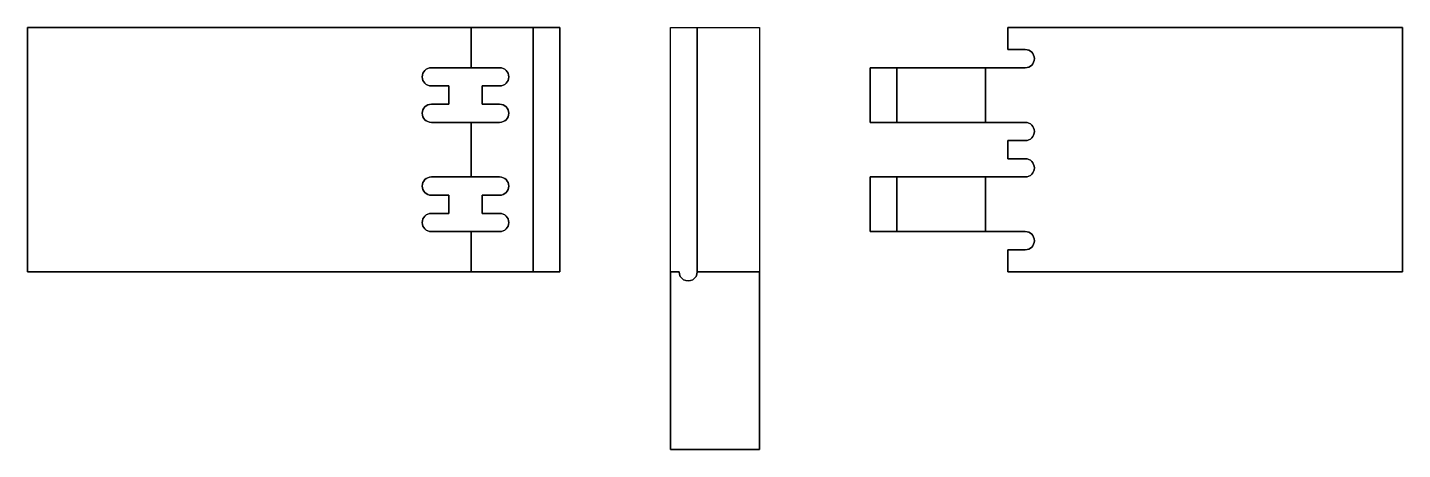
# Model space of a CAD drawing. Extents: x -15 to 605, y -158 to 32.
import ezdxf

# ---------------------------------------------------------------- set-up
doc = ezdxf.new("R2010")
doc.units = 0
doc.layers.add('1', color=7, linetype='CONTINUOUS')

# ---------------------------------------------------------------- blocks, each defined once
blk = doc.blocks.new('*M0')
at = {"layer": '1', "color": 7, "linetype": 'CONTINUOUS'}
for p, q in [((-40, 0, 10), (-12, 0, 10)), ((-40, 0, 10), (-40, -18.1, 10)), ((-40, 0, 15), (-40, 0, 10)), ((-40, -18.1, 15), (-40, 0, 15)), ((-12, -110, 10), (-12, 0, 10)), ((-12, 0, 15), (-12, -110, 15)), ((-12, 0, 10), (-12, 0, 15)), ((-27.1, -18.1, 10), (-40, -18.1, 10)), ((-40, -18.1, 10), (-40, -18.1, 15)), ((-35, -26.3, 10), (-27.1, -26.3, 10)), ((-35, -34.5, 10), (-35, -26.3, 10)), ((-27.1, -34.5, 10), (-35, -34.5, 10)), ((-40, -42.7, 10), (-27.1, -42.7, 10)), ((-40, -42.7, 10), (-40, -67.3, 10)), ((-40, -42.7, 15), (-40, -42.7, 10)), ((-40, -67.3, 15), (-40, -42.7, 15)), ((-27.1, -67.3, 10), (-40, -67.3, 10)), ((-40, -67.3, 10), (-40, -67.3, 15)), ((-35, -75.5, 10), (-27.1, -75.5, 10)), ((-35, -83.7, 10), (-35, -75.5, 10)), ((-27.1, -83.7, 10), (-35, -83.7, 10)), ((-40, -91.9, 10), (-27.1, -91.9, 10)), ((-40, -91.9, 10), (-40, -110, 10)), ((-40, -91.9, 15), (-40, -91.9, 10)), ((-40, -110, 15), (-40, -91.9, 15)), ((-12, -110, 10), (-40, -110, 10)), ((-40, -110, 10), (-40, -110, 15)), ((-12, -110, 15), (-12, -110, 10))]:
    blk.add_line(p, q, dxfattribs=at)
for centre in [(-27.1, -22.2, 10), (-27.1, -38.6, 10), (-27.1, -71.4, 10), (-27.1, -87.8, 10)]:
    blk.add_arc(centre, 4.1, 270, 90, dxfattribs=at)
blk = doc.blocks.new('*M1')
at = {"layer": '1', "color": 7, "linetype": 'CONTINUOUS'}
for p, q in [((-240, -110, 15), (-240, 0, 15)), ((-240, 0), (-240, 0, 15)), ((-240, 0), (-240, -110)), ((0, 0), (-240, 0)), ((-240, 0, 15), (-40, 0, 15)), ((-12, 0, 15), (0, 0, 15)), ((0, 0, 15), (0, -110, 15)), ((0, -110), (0, 0)), ((0, 0), (0, 0, 15)), ((-40, -18.1, 15), (-57.9, -18.1, 15)), ((-57.9, -18.1), (-57.9, -18.1, 15)), ((-57.9, -18.1), (-27.1, -18.1)), ((-27.1, -18.1), (-27.1, -18.1, 10)), ((-27.1, -18.1), (-27.1, -18.1, 10)), ((-62, -22.2), (-62, -22.2, 15)), ((-23, -22.2), (-23, -22.2, 10)), ((-57.9, -26.3), (-57.9, -26.3, 15)), ((-57.9, -26.3), (-57.9, -26.3, 15)), ((-57.9, -26.3, 15), (-50, -26.3, 15)), ((-50, -26.3), (-57.9, -26.3)), ((-50, -26.3), (-50, -26.3, 15)), ((-50, -26.3, 15), (-50, -34.5, 15)), ((-50, -34.5), (-50, -26.3)), ((-35, -26.3), (-35, -26.3, 10)), ((-35, -26.3), (-35, -34.5)), ((-27.1, -26.3), (-35, -26.3)), ((-27.1, -26.3), (-27.1, -26.3, 10)), ((-50, -34.5, 15), (-57.9, -34.5, 15)), ((-57.9, -34.5), (-57.9, -34.5, 15)), ((-57.9, -34.5), (-50, -34.5)), ((-50, -34.5), (-50, -34.5, 15)), ((-35, -34.5), (-35, -34.5, 10)), ((-35, -34.5), (-27.1, -34.5)), ((-27.1, -34.5), (-27.1, -34.5, 10)), ((-27.1, -34.5), (-27.1, -34.5, 10)), ((-62, -38.6), (-62, -38.6, 15)), ((-57.9, -42.7), (-57.9, -42.7, 15)), ((-27.1, -42.7), (-57.9, -42.7)), ((-57.9, -42.7), (-57.9, -42.7, 15)), ((-57.9, -42.7, 15), (-40, -42.7, 15)), ((-27.1, -42.7), (-27.1, -42.7, 10)), ((-23, -38.6), (-23, -38.6, 10)), ((-40, -67.3, 15), (-57.9, -67.3, 15)), ((-57.9, -67.3), (-57.9, -67.3, 15)), ((-57.9, -67.3), (-27.1, -67.3)), ((-27.1, -67.3), (-27.1, -67.3, 10)), ((-27.1, -67.3), (-27.1, -67.3, 10)), ((-62, -71.4), (-62, -71.4, 15)), ((-23, -71.4), (-23, -71.4, 10)), ((-57.9, -75.5), (-57.9, -75.5, 15)), ((-57.9, -75.5), (-57.9, -75.5, 15)), ((-57.9, -75.5, 15), (-50, -75.5, 15)), ((-50, -75.5), (-57.9, -75.5)), ((-50, -75.5), (-50, -75.5, 15)), ((-50, -75.5, 15), (-50, -83.7, 15)), ((-50, -83.7), (-50, -75.5)), ((-35, -75.5), (-35, -75.5, 10)), ((-35, -75.5), (-35, -83.7)), ((-27.1, -75.5), (-35, -75.5)), ((-27.1, -75.5), (-27.1, -75.5, 10)), ((-50, -83.7, 15), (-57.9, -83.7, 15)), ((-57.9, -83.7), (-57.9, -83.7, 15)), ((-57.9, -83.7), (-50, -83.7)), ((-50, -83.7), (-50, -83.7, 15)), ((-35, -83.7), (-35, -83.7, 10)), ((-35, -83.7), (-27.1, -83.7)), ((-27.1, -83.7), (-27.1, -83.7, 10)), ((-27.1, -83.7), (-27.1, -83.7, 10)), ((-62, -87.8), (-62, -87.8, 15)), ((-57.9, -91.9), (-57.9, -91.9, 15)), ((-27.1, -91.9), (-57.9, -91.9)), ((-57.9, -91.9), (-57.9, -91.9, 15)), ((-57.9, -91.9, 15), (-40, -91.9, 15)), ((-27.1, -91.9), (-27.1, -91.9, 10)), ((-23, -87.8), (-23, -87.8, 10)), ((-40, -110, 15), (-240, -110, 15)), ((-240, -110), (-240, -110, 15)), ((-240, -110), (0, -110)), ((0, -110, 15), (-12, -110, 15)), ((0, -110), (0, -110, 15))]:
    blk.add_line(p, q, dxfattribs=at)
for centre in [(-57.9, -22.2, 15), (-57.9, -38.6, 15), (-57.9, -71.4, 15), (-57.9, -87.8, 15)]:
    blk.add_arc(centre, 4.1, 90, 270, dxfattribs=at)
at = {"layer": '1', "color": 7, "linetype": 'CONTINUOUS', "extrusion": (0, 0, -1)}
for centre, start, end in [((57.9, -22.2), 270, 90), ((27.1, -22.2), 90, 270), ((57.9, -38.6), 270, 90), ((27.1, -38.6), 90, 270), ((57.9, -71.4), 270, 90), ((27.1, -71.4), 90, 270), ((57.9, -87.8), 270, 90), ((27.1, -87.8), 90, 270)]:
    blk.add_arc(centre, 4.1, start, end, dxfattribs=at)
blk = doc.blocks.new('*M2')
at = {"layer": '1', "color": 7, "linetype": 'CONTINUOUS'}
for name in ['*M1', '*M0']:
    blk.add_blockref(name, (0, 0), dxfattribs=at)
blk = doc.blocks.new('*M3')
at = {"layer": '1', "color": 7, "linetype": 'CONTINUOUS'}
for p, q in [((12, -72.42437, 10), (12, -97.02437, 10)), ((12, -72.42437, 15), (12, -72.42437, 10)), ((12, -97.02437, 15), (12, -72.42437, 15)), ((12, -72.42437, 10), (52, -72.42437, 10)), ((52, -72.42437, 15), (52, -97.02437, 15)), ((52, -72.42437, 10), (52, -72.42437, 15)), ((52, -97.02437, 10), (52, -72.42437, 10)), ((12, -97.02437, 10), (12, -97.02437, 15)), ((52, -97.02437, 10), (12, -97.02437, 10)), ((52, -97.02437, 15), (52, -97.02437, 10)), ((12, -121.62437, 10), (12, -146.22437, 10)), ((12, -121.62437, 15), (12, -121.62437, 10)), ((12, -146.22437, 15), (12, -121.62437, 15)), ((12, -121.62437, 10), (52, -121.62437, 10)), ((52, -146.22437, 10), (52, -121.62437, 10)), ((52, -121.62437, 15), (52, -146.22437, 15)), ((52, -121.62437, 10), (52, -121.62437, 15)), ((12, -146.22437, 10), (12, -146.22437, 15)), ((52, -146.22437, 10), (12, -146.22437, 10)), ((52, -146.22437, 15), (52, -146.22437, 10))]:
    blk.add_line(p, q, dxfattribs=at)
blk = doc.blocks.new('*M4')
at = {"layer": '1', "color": 7, "linetype": 'CONTINUOUS'}
for p, q in [((62, -64.22437, 15), (62, -54.32437, 15)), ((62, -54.32437), (62, -54.32437, 15)), ((62, -54.32437), (62, -64.22437)), ((62, -54.32437, 15), (240, -54.32437, 15)), ((240, -54.32437), (62, -54.32437)), ((240, -54.32437), (240, -54.32437, 15)), ((240, -54.32437, 15), (240, -164.32437, 15)), ((240, -164.32437), (240, -54.32437)), ((69.9, -64.22437, 15), (62, -64.22437, 15)), ((62, -64.22437), (62, -64.22437, 15)), ((62, -64.22437), (69.9, -64.22437)), ((69.9, -64.22437), (69.9, -64.22437, 15)), ((69.9, -64.22437), (69.9, -64.22437, 15)), ((0, -72.42437, 15), (12, -72.42437, 15)), ((0, -97.02437, 15), (0, -72.42437, 15)), ((0, -72.42437), (0, -72.42437, 15)), ((0, -72.42437), (0, -97.02437)), ((69.9, -72.42437), (0, -72.42437)), ((52, -72.42437, 15), (69.9, -72.42437, 15)), ((69.9, -72.42437), (69.9, -72.42437, 15)), ((74, -68.32437), (74, -68.32437, 15)), ((12, -97.02437, 15), (0, -97.02437, 15)), ((0, -97.02437), (0, -97.02437, 15)), ((0, -97.02437), (69.9, -97.02437)), ((69.9, -97.02437, 15), (52, -97.02437, 15)), ((69.9, -97.02437), (69.9, -97.02437, 15)), ((69.9, -97.02437), (69.9, -97.02437, 15)), ((62, -113.42437, 15), (62, -105.22437, 15)), ((62, -105.22437), (62, -105.22437, 15)), ((62, -105.22437), (62, -113.42437)), ((62, -105.22437, 15), (69.9, -105.22437, 15)), ((69.9, -105.22437), (62, -105.22437)), ((69.9, -105.22437), (69.9, -105.22437, 15)), ((74, -101.12437), (74, -101.12437, 15)), ((69.9, -113.42437, 15), (62, -113.42437, 15)), ((62, -113.42437), (62, -113.42437, 15)), ((62, -113.42437), (69.9, -113.42437)), ((69.9, -113.42437), (69.9, -113.42437, 15)), ((69.9, -113.42437), (69.9, -113.42437, 15)), ((74, -117.52437), (74, -117.52437, 15)), ((0, -121.62437, 15), (12, -121.62437, 15)), ((0, -146.22437, 15), (0, -121.62437, 15)), ((0, -121.62437), (0, -121.62437, 15)), ((0, -121.62437), (0, -146.22437)), ((69.9, -121.62437), (0, -121.62437)), ((52, -121.62437, 15), (69.9, -121.62437, 15)), ((69.9, -121.62437), (69.9, -121.62437, 15)), ((12, -146.22437, 15), (0, -146.22437, 15)), ((0, -146.22437), (0, -146.22437, 15)), ((0, -146.22437), (69.9, -146.22437)), ((69.9, -146.22437, 15), (52, -146.22437, 15)), ((69.9, -146.22437), (69.9, -146.22437, 15)), ((69.9, -146.22437), (69.9, -146.22437, 15)), ((62, -164.32437, 15), (62, -154.42437, 15)), ((62, -154.42437), (62, -154.42437, 15)), ((62, -154.42437), (62, -164.32437)), ((62, -154.42437, 15), (69.9, -154.42437, 15)), ((69.9, -154.42437), (62, -154.42437)), ((69.9, -154.42437), (69.9, -154.42437, 15)), ((74, -150.32437), (74, -150.32437, 15)), ((62, -164.32437), (62, -164.32437, 15)), ((240, -164.32437, 15), (62, -164.32437, 15)), ((62, -164.32437), (240, -164.32437)), ((240, -164.32437), (240, -164.32437, 15))]:
    blk.add_line(p, q, dxfattribs=at)
for centre in [(69.9, -68.32437, 15), (69.9, -101.12437, 15), (69.9, -117.52437, 15), (69.9, -150.32437, 15)]:
    blk.add_arc(centre, 4.1, 270, 90, dxfattribs=at)
at = {"layer": '1', "color": 7, "linetype": 'CONTINUOUS', "extrusion": (0, 0, -1)}
for centre in [(-69.9, -68.32437), (-69.9, -101.12437), (-69.9, -117.52437), (-69.9, -150.32437)]:
    blk.add_arc(centre, 4.1, 90, 270, dxfattribs=at)
blk = doc.blocks.new('*M5')
at = {"layer": '1', "color": 7, "linetype": 'CONTINUOUS'}
for name in ['*M4', '*M3']:
    blk.add_blockref(name, (0, 0), dxfattribs=at)
blk = doc.blocks.new('*M6')
at = {"layer": '1', "color": 7, "linetype": 'CONTINUOUS'}
for p, q in [((-85.10062, 80, 30), (-85.10062, 190, 30)), ((-85.10062, 190, 30), (-73.10062, 190, 30)), ((-73.10062, 80, 30), (-73.10062, 190, 30)), ((-73.10062, 190, 30), (-73.10062, 190, 35)), ((-73.10062, 190, 35), (-73.10062, 80, 35)), ((-85.10062, 80, 30), (-81.30062, 80, 30)), ((-85.10062, 80, 35), (-85.10062, 80, 30)), ((-81.30062, 80, 35), (-85.10062, 80, 35)), ((-81.30062, 80, 40), (-81.30062, 80, 30)), ((-81.30062, 80, 35), (-81.30062, 80, 30)), ((-81.30062, 80, 40), (-81.30062, 80, 35)), ((-77.20062, 75.9, 40), (-77.20062, 75.9, 30)), ((-73.10062, 80, 35), (-73.10062, 80, 30)), ((-73.10062, 80, 35), (-73.10062, 80, 40))]:
    blk.add_line(p, q, dxfattribs=at)
blk.add_arc((-77.20062, 80, 30), 4.1, 179.99999444, 360, dxfattribs=at)
at = {"layer": '1', "color": 7, "linetype": 'CONTINUOUS', "extrusion": (0, 0, -1)}
blk.add_arc((77.20062, 80, -40), 4.1, 179.99999722, 0.00000556, dxfattribs=at)
blk = doc.blocks.new('*M7')
at = {"layer": '1', "color": 7, "linetype": 'CONTINUOUS'}
for p, q in [((-73.10062, 190, 35), (-45.10062, 190, 35)), ((-45.10062, 190, 35), (-45.10062, 80, 35)), ((-85.10062, 80, 40), (-85.10062, 80, 35)), ((-81.30062, 80, 40), (-85.10062, 80, 40)), ((-73.10062, 80, 35), (-45.10062, 80, 35)), ((-45.10062, 80, 40), (-73.10062, 80, 40)), ((-45.10062, 80, 35), (-45.10062, 80, 40))]:
    blk.add_line(p, q, dxfattribs=at)
blk = doc.blocks.new('*M8')
at = {"layer": '1', "color": 7, "linetype": 'CONTINUOUS'}
for p, q in [((-85.10062, 190), (-85.10062, 190, 30)), ((-85.10062, 0), (-85.10062, 190)), ((-85.10062, 190), (-45.10062, 190)), ((-45.10062, 190), (-45.10062, 190, 35)), ((-45.10062, 190), (-45.10062, 0)), ((-85.10062, 80, 40), (-85.10062, 0, 40)), ((-45.10062, 0, 40), (-45.10062, 80, 40)), ((-85.10062, 0), (-85.10062, 0, 40)), ((-45.10062, 0), (-85.10062, 0)), ((-85.10062, 0, 40), (-45.10062, 0, 40)), ((-45.10062, 0), (-45.10062, 0, 40))]:
    blk.add_line(p, q, dxfattribs=at)
blk = doc.blocks.new('*M9')
at = {"layer": '1', "color": 7, "linetype": 'CONTINUOUS'}
for name in ['*M7', '*M8']:
    blk.add_blockref(name, (0, 0), dxfattribs=at)
blk = doc.blocks.new('*M10')
at = {"layer": '1', "color": 7, "linetype": 'CONTINUOUS'}
for name in ['*M6', '*M9']:
    blk.add_blockref(name, (0, 0), dxfattribs=at)

msp = doc.modelspace()

# ---------------------------------------------------------------- block references
at = {"layer": '1', "color": 7, "linetype": 'CONTINUOUS'}
for name, p in [('*M2', (224.87809, 32.11023, 24.08375)), ('*M10', (359.97871, -157.88977, 24.08375)), ('*M5', (364.87809, 86.4346, 24.08375))]:
    msp.add_blockref(name, p, dxfattribs=at)

doc.saveas('drawing.dxf')
